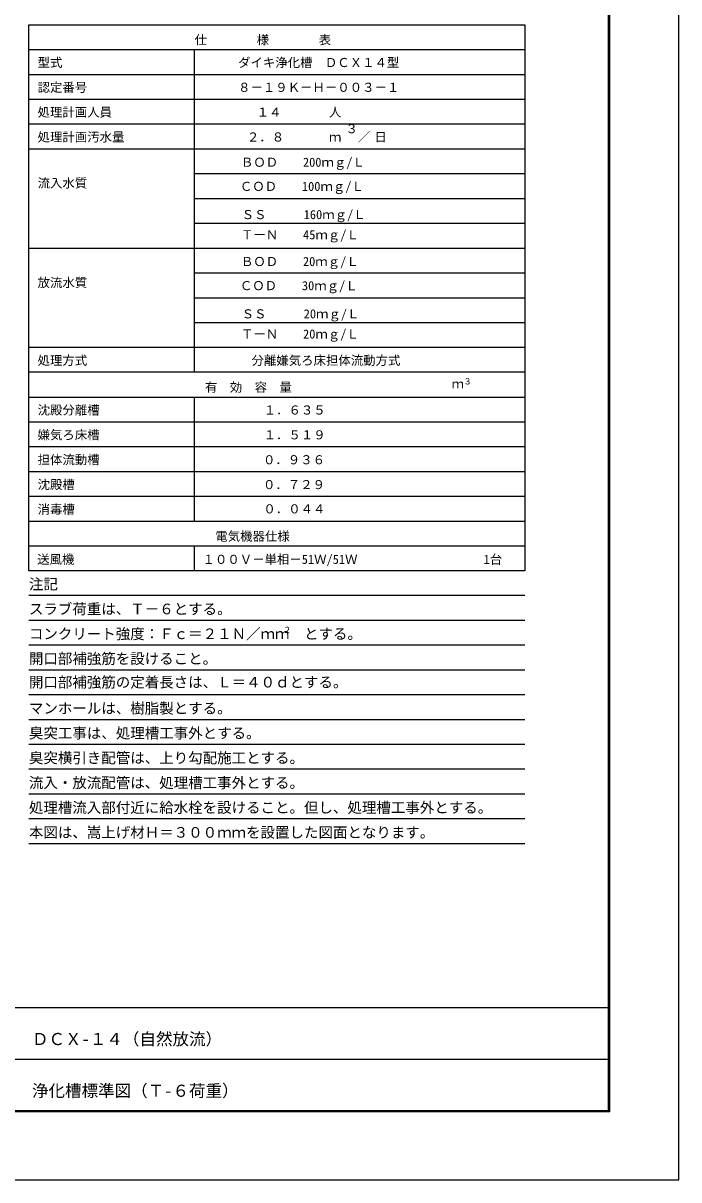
# Model space of a CAD drawing. Units: millimetres, scale not verified. Extents: x -14850 to 14850, y -10500 to 10500.
# Drawn here: x 6918 to 14850, y -10500 to 3481 of the extents above; entities that cross this region are included whole.
import ezdxf
from ezdxf.enums import TextEntityAlignment as Align

# ---------------------------------------------------------------- set-up
doc = ezdxf.new("R2010")
doc.units = ezdxf.units.MM
doc.header["$LTSCALE"] = 50
for name, color, linetype, lineweight in [('0-0_補助線', 4, 'Continuous', 25), ('0-3_水管', 3, 'Continuous', 25), ('0-7_図面枠', 7, 'Continuous', 25), ('0-8_Axis_waku', 7, 'Continuous', 25)]:
    doc.layers.add(name, color=color, linetype=linetype, lineweight=lineweight)
doc.styles.add('ＭＳ ゴシック', font='')
doc.styles.get('ＭＳ ゴシック').set_extended_font_data('MS Gothic')

msp = doc.modelspace()

# ---------------------------------------------------------------- linework, layer by layer
at = {"layer": '0-0_補助線', "color": 3}
for p, q in [((6987.77, 3462.03), (12987.77, 3462.03)), ((6987.77, -3137.99), (6987.77, 3462.03)), ((12987.77, 3462.03), (12987.77, -3137.99)), ((6987.77, 3162.03), (12987.77, 3162.03)), ((8987.77, 3162.03), (8987.77, -738)), ((6987.77, 2862.03), (12987.77, 2862.03)), ((6987.77, 2562.03), (12987.77, 2562.03)), ((6987.77, 2262.03), (12987.77, 2262.03)), ((6987.77, 1962.03), (12987.77, 1962.03)), ((8987.76, 1662.03), (12987.77, 1662.03)), ((8987.76, 1362.02), (12987.77, 1362.02)), ((8987.76, 1062.02), (12987.77, 1062.02)), ((6987.77, 762.02), (12987.77, 762.02)), ((8987.76, 462.01), (12987.77, 462.01)), ((8987.76, 162.01), (12987.77, 162.01)), ((8987.76, -137.99), (12987.77, -137.99)), ((12987.77, -438), (6987.77, -438)), ((12987.77, -738), (6987.77, -738)), ((6987.77, -1038), (12987.77, -1038)), ((8987.77, -1038), (8987.77, -2537.99)), ((6987.77, -1338), (12987.77, -1338)), ((6987.77, -1637.99), (12987.77, -1637.99)), ((6987.77, -1937.99), (12987.77, -1937.99)), ((6987.77, -2237.99), (12987.77, -2237.99)), ((6987.77, -2537.99), (12987.77, -2537.99)), ((6987.77, -2837.99), (12987.77, -2837.99)), ((8987.77, -2837.99), (8987.77, -3137.99)), ((12987.77, -3137.99), (6987.77, -3137.99))]:
    msp.add_line(p, q, dxfattribs=at)
at = {"layer": '0-3_水管'}
for p, q in [((12987.77, -3438), (6987.77, -3438)), ((12987.77, -3738), (6987.77, -3738)), ((12987.77, -4038), (6987.77, -4038)), ((12987.77, -4338), (6987.77, -4338)), ((12987.77, -4638.01), (6987.77, -4638.01)), ((12987.77, -4638.01), (6987.77, -4638.01)), ((12987.77, -4938.01), (6987.77, -4938.01)), ((12987.77, -5238.01), (6987.77, -5238.01)), ((12987.77, -5538.01), (6987.77, -5538.01)), ((12987.77, -5838.02), (6987.77, -5838.02)), ((12987.77, -6138.02), (6987.77, -6138.02)), ((12987.77, -6438.02), (6987.77, -6438.02))]:
    msp.add_line(p, q, dxfattribs=at)
at = {"layer": '0-7_図面枠'}
msp.add_lwpolyline([(-14850, -10500), (14850, -10500), (14850, 10500), (-14850, 10500)], close=True, dxfattribs=at)
at = {"layer": '0-8_Axis_waku'}
for p, q in [((14000, -9665), (14000, 9615)), ((14001, -9666.01), (14001, 9616)), ((14002, -9667.01), (14002, 9617)), ((14003, -9668.01), (14003, 9618)), ((14004, -9669.01), (14004, 9619)), ((14005, -9670.01), (14005, 9620)), ((14006, -9671.01), (14006, 9621)), ((14007, -9672.01), (14007, 9622)), ((14008, -9673.01), (14008, 9623)), ((14009, -9674.01), (14009, 9624)), ((14010, -9675.01), (14010, 9625)), ((14011, -9676.01), (14011, 9626)), ((14012, -9677.01), (14012, 9627)), ((14013, -9678.01), (14013, 9628)), ((14014, -9679.01), (14014, 9629)), ((-12950, -8415), (14000, -8415)), ((399.99, -9040), (13999.99, -9040)), ((14014, -9679.01), (-12964, -9679.01)), ((14013, -9678.01), (-12963, -9678.01)), ((14012, -9677.01), (-12962, -9677.01)), ((14011, -9676.01), (-12961, -9676.01)), ((14010, -9675.01), (-12960, -9675.01)), ((14009, -9674.01), (-12959, -9674.01)), ((14008, -9673.01), (-12958, -9673.01)), ((14007, -9672.01), (-12957, -9672.01)), ((14006, -9671.01), (-12956, -9671.01)), ((14005, -9670.01), (-12955, -9670.01)), ((14004, -9669.01), (-12954, -9669.01)), ((14003, -9668.01), (-12953, -9668.01)), ((14002, -9667.01), (-12952, -9667.01)), ((14001, -9666.01), (-12951, -9666.01)), ((-12950, -9665), (14000, -9665))]:
    msp.add_line(p, q, dxfattribs=at)

# ---------------------------------------------------------------- texts
at = {"layer": '0-0_補助線', "style": 'ＭＳ ゴシック'}
for s, height, p in [('仕\u3000\u3000\u3000\u3000様\u3000\u3000\u3000\u3000表', 110, (8992.76, 3192.03)), ('ダイキ浄化槽\u3000ＤＣＸ１４型', 110, (9517.76, 2917.02)), ('型式', 110, (7092.77, 2917.02)), ('認定番号', 110, (7092.77, 2617.02)), ('８－１９Ｋ－Ｈ－００３－１', 110, (9517.76, 2617.02)), ('処理計画人員\u3000', 110, (7092.77, 2317.03)), ('１４', 110, (9742.77, 2317.03)), ('人', 110, (10617.77, 2317.03)), ('３', 110, (10817.77, 2117.03)), ('処理計画汚水量', 110, (7092.77, 2017.03)), ('２．８', 110, (9625.41, 2017.03)), ('ｍ', 110, (10617.77, 2017.03)), ('／', 110, (10967.77, 2017.03)), ('日', 110, (11167.77, 2017.03)), ('ＢＯＤ\u3000\u3000200ｍｇ/Ｌ', 110, (9552.19, 1712.04)), ('流入水質', 110, (7092.77, 1460.07)), ('ＣＯＤ\u3000\u3000100ｍｇ/Ｌ', 110, (9539.77, 1420.14)), ('ＳＳ\u3000\u3000\u3000160ｍｇ/Ｌ', 110, (9561.26, 1079.32)), ('ＴーＮ\u3000\u300045ｍｇ/Ｌ', 110, (9553.59, 835.22)), ('ＢＯＤ\u3000\u300020ｍｇ/Ｌ', 110, (9552.19, 512.03)), ('放流水質', 110, (7092.77, 257.35)), ('ＣＯＤ\u3000\u300030ｍｇ/Ｌ', 110, (9539.77, 220.13)), ('ＳＳ\u3000\u3000\u300020ｍｇ/Ｌ', 110, (9561.26, -120.69)), ('ＴーＮ\u3000\u300020ｍｇ/Ｌ', 110, (9553.59, -364.79)), ('処理方式\u3000\u3000\u3000', 110, (7092.77, -682.99)), ('分離嫌気ろ床担体流動方式', 110, (9680.84, -682.99)), ('３', 73.31, (12242.76, -908)), ('有\u3000効\u3000容\u3000量', 110, (9117.77, -1007.99)), ('ｍ', 110, (12101.17, -966.71)), ('沈殿分離槽', 110, (7092.77, -1283)), ('１．６３５', 110, (9827.67, -1283)), ('嫌気ろ床槽', 110, (7092.77, -1583)), ('１．５１９', 110, (9827.67, -1582.99)), ('担体流動槽', 110, (7092.77, -1883.01)), ('０．９３６', 110, (9819.57, -1884.21)), ('沈殿槽', 110, (7092.77, -2183)), ('０．７２９', 110, (9819.57, -2184.21)), ('消毒槽', 110, (7092.77, -2483)), ('０．０４４', 110, (9824.17, -2477.44)), ('電気機器仕様', 110, (9242.77, -2808)), ('送風機', 110, (7087.77, -3087.99)), ('１００Ｖ－単相－51Ｗ/51Ｗ', 110, (9087.77, -3087.99)), ('1台', 110, (12487.77, -3087.99))]:
    msp.add_text(s, height=height, dxfattribs=at).set_placement(p, align=Align.BOTTOM_LEFT)
at = {"layer": '0-3_水管', "color": 4, "style": 'ＭＳ ゴシック'}
for s, height, p in [('注記', 128.4, (6987.77, -3402.67)), ('スラブ荷重は、Ｔ－６とする。', 128.4, (6987.77, -3702.67)), ('コンクリート強度：Ｆｃ＝２１Ｎ／ｍｍ\u3000とする。', 128.4, (6987.77, -4002.68)), ('２', 73.31, (10059.81, -3912.46)), ('開口部補強筋を設けること。', 128.4, (6987.77, -4302.68)), ('開口部補強筋の定着長さは、Ｌ＝４０ｄとする。', 128.4, (6987.77, -4587.33)), ('マンホールは、樹脂製とする。', 128.4, (6987.77, -4902.68)), ('臭突工事は、処理槽工事外とする。', 128.4, (6987.77, -5202.68)), ('臭突横引き配管は、上り勾配施工とする。', 128.4, (6987.77, -5502.69)), ('流入・放流配管は、処理槽工事外とする。', 128.4, (6987.77, -5802.69)), ('処理槽流入部付近に給水栓を設けること。但し、処理槽工事外とする。', 128.4, (6987.77, -6102.69)), ('本図は、嵩上げ材Ｈ＝３００ｍｍを設置した図面となります。', 128.4, (6987.77, -6402.69))]:
    msp.add_text(s, height=height, dxfattribs=at).set_placement(p, align=Align.BOTTOM_LEFT)
at = {"layer": '0-8_Axis_waku', "style": 'ＭＳ ゴシック'}
for s, p in [('ＤＣＸ-１４（自然放流）', (7024.99, -8915)), ('浄化槽標準図（Ｔ-６荷重）', (7024.99, -9540))]:
    msp.add_text(s, height=146.6, dxfattribs=at).set_placement(p, align=Align.BOTTOM_LEFT)

doc.saveas('drawing.dxf')
